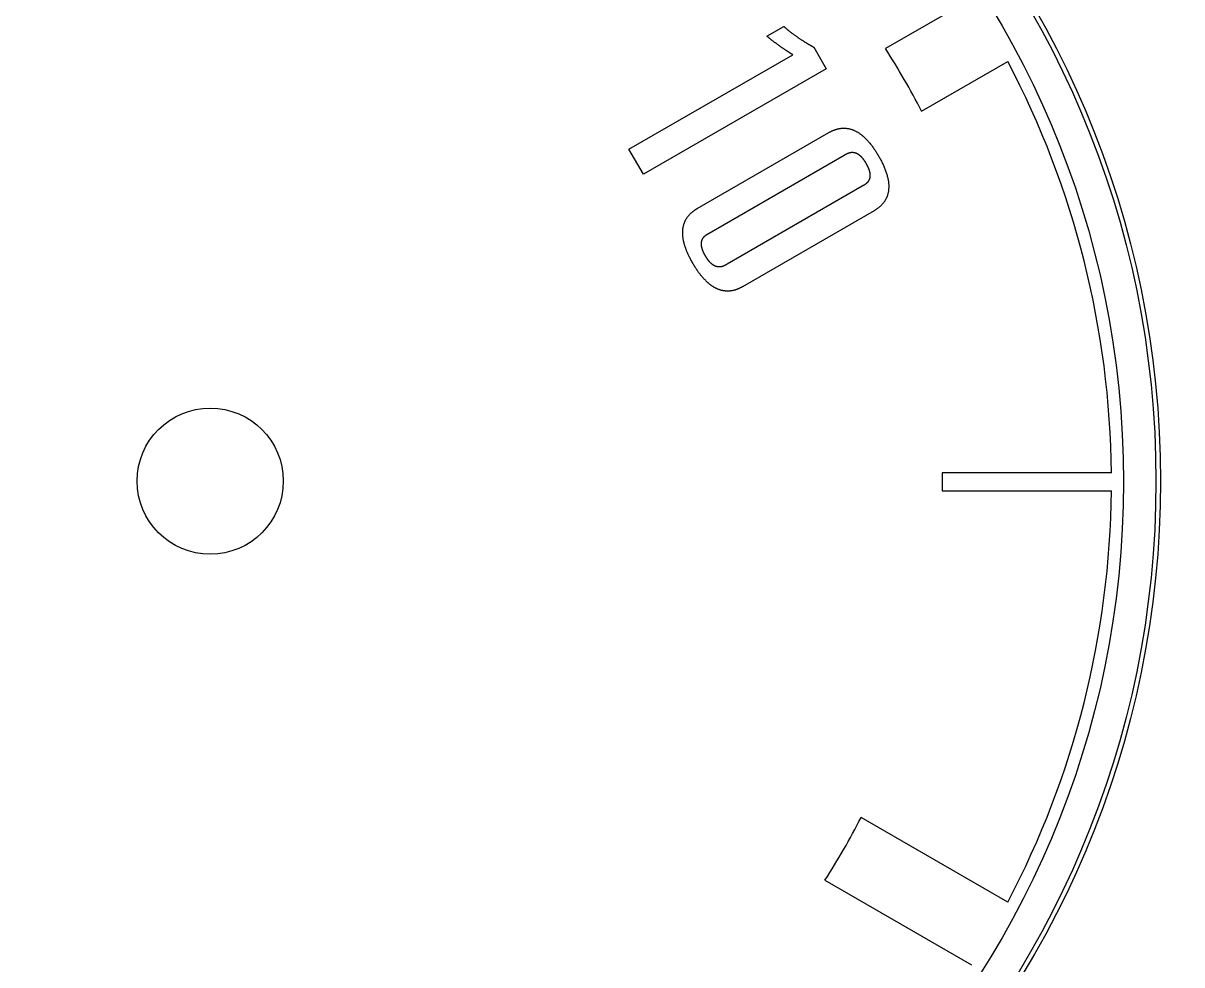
# Model space of a CAD drawing. Extents: x -19.1 to 19.1, y -19.1 to 19.1.
# Drawn here: x -7.89 to -1.15, y -2.81 to 2.66 of the extents above; entities that cross this region are included whole.
import ezdxf

# ---------------------------------------------------------------- set-up
doc = ezdxf.new("R2010")
doc.units = 0
doc.header["$LTSCALE"] = 32.67
doc.layers.add('G_OM_TRIE_D_ESQUISSE__ISO_', color=7, linetype='Continuous')
doc.layers.add('VISIBLE__ISO_', color=7, linetype='Continuous')

msp = doc.modelspace()

# ---------------------------------------------------------------- linework, layer by layer
at = {"layer": 'G_OM_TRIE_D_ESQUISSE__ISO_', "color": 7, "linetype": 'Continuous'}
msp.add_circle((0, 0), 18.9, dxfattribs=at)
at = {"layer": 'VISIBLE__ISO_', "color": 7, "linetype": 'Continuous'}
for p, q in [((-2.3717, 2.8057), (-2.8729, 2.5164)), ((-3.5624, 2.5879), (-3.4637, 2.6448)), ((-3.2901, 2.5242), (-3.2174, 2.3984)), ((-4.3646, 1.9304), (-3.412, 2.4804)), ((-2.6627, 2.1522), (-2.1615, 2.4416)), ((-3.2174, 2.3984), (-4.2804, 1.7847)), ((-3.9672, 1.5857), (-3.2019, 2.0277)), ((-4.2804, 1.7847), (-4.3646, 1.9304)), ((-3.8985, 1.4428), (-3.1123, 1.8968)), ((-3.0076, 1.7156), (-3.7939, 1.2617)), ((-2.939, 1.5727), (-3.7045, 1.1306)), ((-2.5425, 0.0483), (-2.5425, -0.0569)), ((-1.5587, 0.048), (-2.5425, 0.0483)), ((-2.5425, -0.0569), (-1.5587, -0.0568)), ((-2.1617, -2.4494), (-3.0148, -1.9568)), ((-3.225, -2.321), (-2.3719, -2.8135))]:
    msp.add_line(p, q, dxfattribs=at)
for points in [[(-3.4637, 2.6448), (-3.4625, 2.6437), (-3.4614, 2.6426), (-3.4602, 2.6416), (-3.459, 2.6405), (-3.4578, 2.6394), (-3.4565, 2.6382), (-3.4551, 2.637), (-3.4538, 2.6358), (-3.4523, 2.6345), (-3.4508, 2.6332), (-3.4492, 2.6319), (-3.4476, 2.6305), (-3.4459, 2.629), (-3.4441, 2.6275), (-3.4422, 2.626), (-3.4403, 2.6244), (-3.4383, 2.6228), (-3.4362, 2.6211), (-3.4341, 2.6194), (-3.4319, 2.6176), (-3.4296, 2.6158), (-3.4272, 2.6139), (-3.4248, 2.6121), (-3.4222, 2.6101), (-3.4197, 2.6081), (-3.417, 2.6061), (-3.4143, 2.6041), (-3.4115, 2.602), (-3.4087, 2.6), (-3.4059, 2.5979), (-3.403, 2.5958), (-3.4001, 2.5937), (-3.3972, 2.5916), (-3.3943, 2.5896), (-3.3914, 2.5875), (-3.3884, 2.5854), (-3.3855, 2.5834), (-3.3826, 2.5814), (-3.3796, 2.5793), (-3.3767, 2.5773), (-3.3737, 2.5753), (-3.3708, 2.5734), (-3.3679, 2.5714), (-3.365, 2.5695), (-3.3621, 2.5676), (-3.3593, 2.5658), (-3.3566, 2.564), (-3.3539, 2.5622), (-3.3512, 2.5605), (-3.3487, 2.5588), (-3.3462, 2.5573), (-3.3437, 2.5557), (-3.3414, 2.5542), (-3.3391, 2.5528), (-3.3368, 2.5514), (-3.3347, 2.5501), (-3.3326, 2.5488), (-3.3306, 2.5475), (-3.3286, 2.5463), (-3.3268, 2.5452), (-3.3249, 2.5441), (-3.3232, 2.5431), (-3.3215, 2.5421), (-3.3199, 2.5411), (-3.3184, 2.5402), (-3.3169, 2.5393), (-3.3155, 2.5385), (-3.3142, 2.5377), (-3.3128, 2.5369), (-3.3116, 2.5362), (-3.3103, 2.5354), (-3.309, 2.5347), (-3.3078, 2.534), (-3.3066, 2.5333), (-3.3053, 2.5326), (-3.3041, 2.5319), (-3.3029, 2.5312), (-3.3017, 2.5306), (-3.3005, 2.5299), (-3.2994, 2.5292), (-3.2982, 2.5286), (-3.297, 2.5279), (-3.2959, 2.5273), (-3.2947, 2.5267), (-3.2935, 2.5261), (-3.2924, 2.5254), (-3.2912, 2.5248), (-3.2901, 2.5242)], [(-3.412, 2.4804), (-3.413, 2.481), (-3.414, 2.4816), (-3.415, 2.4822), (-3.416, 2.4827), (-3.417, 2.4833), (-3.4179, 2.4839), (-3.4189, 2.4845), (-3.4199, 2.4851), (-3.421, 2.4857), (-3.422, 2.4863), (-3.423, 2.487), (-3.424, 2.4876), (-3.4251, 2.4883), (-3.4261, 2.4889), (-3.4272, 2.4896), (-3.4282, 2.4902), (-3.4293, 2.4909), (-3.4304, 2.4916), (-3.4315, 2.4923), (-3.4326, 2.493), (-3.4338, 2.4938), (-3.435, 2.4946), (-3.4363, 2.4954), (-3.4376, 2.4962), (-3.439, 2.4971), (-3.4405, 2.4981), (-3.442, 2.4991), (-3.4435, 2.5001), (-3.4452, 2.5012), (-3.4469, 2.5023), (-3.4486, 2.5034), (-3.4504, 2.5047), (-3.4523, 2.5059), (-3.4543, 2.5072), (-3.4563, 2.5086), (-3.4583, 2.51), (-3.4604, 2.5114), (-3.4626, 2.5129), (-3.4649, 2.5144), (-3.4672, 2.516), (-3.4695, 2.5177), (-3.472, 2.5193), (-3.4744, 2.521), (-3.4769, 2.5228), (-3.4794, 2.5246), (-3.482, 2.5264), (-3.4845, 2.5282), (-3.4871, 2.53), (-3.4897, 2.5318), (-3.4922, 2.5337), (-3.4948, 2.5355), (-3.4974, 2.5374), (-3.4999, 2.5393), (-3.5025, 2.5411), (-3.505, 2.543), (-3.5075, 2.5448), (-3.5101, 2.5467), (-3.5126, 2.5486), (-3.515, 2.5504), (-3.5175, 2.5522), (-3.5199, 2.554), (-3.5222, 2.5558), (-3.5245, 2.5576), (-3.5268, 2.5593), (-3.529, 2.561), (-3.5311, 2.5626), (-3.5331, 2.5642), (-3.5351, 2.5657), (-3.537, 2.5672), (-3.5389, 2.5687), (-3.5407, 2.5701), (-3.5424, 2.5715), (-3.544, 2.5728), (-3.5456, 2.5741), (-3.5472, 2.5753), (-3.5487, 2.5765), (-3.5501, 2.5776), (-3.5514, 2.5787), (-3.5527, 2.5798), (-3.5539, 2.5808), (-3.5551, 2.5818), (-3.5563, 2.5827), (-3.5573, 2.5836), (-3.5584, 2.5845), (-3.5594, 2.5854), (-3.5604, 2.5862), (-3.5614, 2.5871), (-3.5624, 2.5879)], [(-3.2019, 2.0277), (-3.1989, 2.0293), (-3.196, 2.0309), (-3.193, 2.0325), (-3.19, 2.034), (-3.1871, 2.0355), (-3.1841, 2.0369), (-3.1811, 2.0383), (-3.1781, 2.0396), (-3.1751, 2.0409), (-3.1721, 2.0421), (-3.1692, 2.0432), (-3.1662, 2.0443), (-3.1632, 2.0453), (-3.1602, 2.0462), (-3.1572, 2.0471), (-3.1542, 2.0479), (-3.1513, 2.0487), (-3.1483, 2.0494), (-3.1454, 2.05), (-3.1425, 2.0506), (-3.1396, 2.0511), (-3.1367, 2.0516), (-3.1338, 2.052), (-3.131, 2.0523), (-3.1281, 2.0526), (-3.1253, 2.0528), (-3.1225, 2.053), (-3.1197, 2.0531), (-3.1169, 2.0532), (-3.1141, 2.0532), (-3.1114, 2.0531), (-3.1086, 2.053), (-3.1059, 2.0529), (-3.1032, 2.0527), (-3.1005, 2.0524), (-3.0978, 2.0521), (-3.0951, 2.0517), (-3.0925, 2.0513), (-3.0898, 2.0509), (-3.0872, 2.0504), (-3.0846, 2.0498), (-3.082, 2.0492), (-3.0794, 2.0486), (-3.0768, 2.0479), (-3.0743, 2.0472), (-3.0717, 2.0464), (-3.0692, 2.0456), (-3.0667, 2.0447), (-3.0642, 2.0438), (-3.0617, 2.0429), (-3.0592, 2.0418), (-3.0567, 2.0408), (-3.0541, 2.0396), (-3.0515, 2.0384), (-3.0488, 2.0371), (-3.0461, 2.0357), (-3.0432, 2.0343), (-3.0403, 2.0327), (-3.0373, 2.031), (-3.0343, 2.0292), (-3.0311, 2.0273), (-3.0279, 2.0252), (-3.0247, 2.0231), (-3.0213, 2.0208), (-3.0179, 2.0184), (-3.0145, 2.0158), (-3.011, 2.0131), (-3.0074, 2.0102), (-3.0039, 2.0072), (-3.0002, 2.004), (-2.9966, 2.0007), (-2.9929, 1.9973), (-2.9892, 1.9937), (-2.9854, 1.9899), (-2.9817, 1.9861), (-2.978, 1.9821), (-2.9743, 1.978), (-2.9706, 1.9738), (-2.9669, 1.9695), (-2.9633, 1.9652), (-2.9598, 1.9608), (-2.9563, 1.9564), (-2.9529, 1.952), (-2.9495, 1.9475), (-2.9462, 1.9429), (-2.9429, 1.9384), (-2.9397, 1.9338), (-2.9365, 1.9291), (-2.9334, 1.9245), (-2.9304, 1.9198), (-2.9273, 1.9151), (-2.9243, 1.9103), (-2.9214, 1.9056), (-2.9185, 1.9008), (-2.9157, 1.896), (-2.9128, 1.8911), (-2.9101, 1.8863), (-2.9073, 1.8814), (-2.9046, 1.8765), (-2.9019, 1.8716), (-2.8993, 1.8667), (-2.8968, 1.8617), (-2.8942, 1.8567), (-2.8917, 1.8517), (-2.8893, 1.8466), (-2.8869, 1.8415), (-2.8846, 1.8364), (-2.8823, 1.8313), (-2.8801, 1.8261), (-2.8779, 1.8209), (-2.8759, 1.8157), (-2.8738, 1.8104), (-2.8719, 1.8052), (-2.87, 1.7999), (-2.8682, 1.7946), (-2.8666, 1.7894), (-2.865, 1.7841), (-2.8635, 1.779), (-2.8621, 1.7739), (-2.8608, 1.7688), (-2.8597, 1.7639), (-2.8586, 1.7591), (-2.8577, 1.7544), (-2.8569, 1.7498), (-2.8562, 1.7453), (-2.8556, 1.7409), (-2.8551, 1.7366), (-2.8547, 1.7325), (-2.8544, 1.7284), (-2.8541, 1.7245), (-2.854, 1.7207), (-2.8539, 1.717), (-2.8539, 1.7135), (-2.8539, 1.7101), (-2.854, 1.7068), (-2.8541, 1.7036), (-2.8543, 1.7005), (-2.8545, 1.6975), (-2.8548, 1.6947), (-2.8551, 1.6919), (-2.8554, 1.6892), (-2.8558, 1.6865), (-2.8562, 1.6838), (-2.8567, 1.6812), (-2.8572, 1.6786), (-2.8577, 1.676), (-2.8583, 1.6734), (-2.859, 1.6709), (-2.8597, 1.6683), (-2.8604, 1.6657), (-2.8612, 1.6632), (-2.862, 1.6606), (-2.8629, 1.6581), (-2.8638, 1.6556), (-2.8648, 1.6531), (-2.8658, 1.6506), (-2.8669, 1.6481), (-2.8681, 1.6456), (-2.8692, 1.6432), (-2.8705, 1.6407), (-2.8718, 1.6383), (-2.8731, 1.6359), (-2.8745, 1.6335), (-2.8759, 1.6311), (-2.8774, 1.6288), (-2.879, 1.6264), (-2.8806, 1.6241), (-2.8823, 1.6217), (-2.884, 1.6194), (-2.8858, 1.6172), (-2.8876, 1.6149), (-2.8895, 1.6126), (-2.8915, 1.6104), (-2.8935, 1.6082), (-2.8956, 1.606), (-2.8977, 1.6038), (-2.8999, 1.6017), (-2.9021, 1.5995), (-2.9044, 1.5974), (-2.9068, 1.5953), (-2.9092, 1.5932), (-2.9117, 1.5912), (-2.9142, 1.5892), (-2.9168, 1.5873), (-2.9195, 1.5853), (-2.9222, 1.5835), (-2.9249, 1.5816), (-2.9277, 1.5798), (-2.9305, 1.578), (-2.9333, 1.5762), (-2.9362, 1.5744), (-2.939, 1.5727)], [(-3.1123, 1.8968), (-3.1116, 1.8972), (-3.111, 1.8976), (-3.1103, 1.898), (-3.1096, 1.8984), (-3.109, 1.8987), (-3.1083, 1.8991), (-3.1076, 1.8995), (-3.1069, 1.8999), (-3.1062, 1.9003), (-3.1055, 1.9006), (-3.1048, 1.901), (-3.1041, 1.9014), (-3.1034, 1.9018), (-3.1027, 1.9022), (-3.102, 1.9025), (-3.1013, 1.9029), (-3.1005, 1.9033), (-3.0998, 1.9037), (-3.099, 1.904), (-3.0983, 1.9044), (-3.0975, 1.9048), (-3.0967, 1.9051), (-3.096, 1.9055), (-3.0952, 1.9058), (-3.0944, 1.9062), (-3.0936, 1.9065), (-3.0928, 1.9069), (-3.092, 1.9072), (-3.0912, 1.9075), (-3.0903, 1.9078), (-3.0895, 1.9082), (-3.0887, 1.9085), (-3.0878, 1.9088), (-3.087, 1.9091), (-3.0861, 1.9093), (-3.0853, 1.9096), (-3.0844, 1.9099), (-3.0835, 1.9102), (-3.0827, 1.9104), (-3.0818, 1.9106), (-3.0809, 1.9109), (-3.08, 1.9111), (-3.0791, 1.9113), (-3.0782, 1.9115), (-3.0772, 1.9117), (-3.0763, 1.9118), (-3.0754, 1.912), (-3.0745, 1.9121), (-3.0735, 1.9123), (-3.0726, 1.9124), (-3.0716, 1.9125), (-3.0707, 1.9126), (-3.0697, 1.9127), (-3.0687, 1.9127), (-3.0678, 1.9128), (-3.0668, 1.9128), (-3.0658, 1.9128), (-3.0648, 1.9128), (-3.0638, 1.9128), (-3.0628, 1.9127), (-3.0618, 1.9126), (-3.0608, 1.9126), (-3.0598, 1.9125), (-3.0588, 1.9124), (-3.0577, 1.9122), (-3.0567, 1.9121), (-3.0557, 1.9119), (-3.0546, 1.9117), (-3.0536, 1.9115), (-3.0525, 1.9112), (-3.0515, 1.9109), (-3.0504, 1.9107), (-3.0494, 1.9103), (-3.0483, 1.91), (-3.0472, 1.9097), (-3.0462, 1.9093), (-3.0451, 1.9089), (-3.0441, 1.9085), (-3.0431, 1.9081), (-3.0421, 1.9076), (-3.0411, 1.9072), (-3.0402, 1.9067), (-3.0392, 1.9063), (-3.0383, 1.9058), (-3.0374, 1.9053), (-3.0366, 1.9049), (-3.0357, 1.9044), (-3.0349, 1.9039), (-3.0341, 1.9034), (-3.0333, 1.9029), (-3.0325, 1.9024), (-3.0318, 1.9019), (-3.0311, 1.9015), (-3.0304, 1.901), (-3.0297, 1.9005), (-3.029, 1.9), (-3.0284, 1.8996), (-3.0278, 1.8991), (-3.0272, 1.8987), (-3.0266, 1.8982), (-3.026, 1.8978), (-3.0254, 1.8973), (-3.0249, 1.8968), (-3.0243, 1.8964), (-3.0237, 1.8959), (-3.0231, 1.8954), (-3.0226, 1.8949), (-3.022, 1.8944), (-3.0214, 1.8939), (-3.0208, 1.8934), (-3.0203, 1.8929), (-3.0197, 1.8924), (-3.0191, 1.8918), (-3.0185, 1.8913), (-3.018, 1.8907), (-3.0174, 1.8902), (-3.0168, 1.8896), (-3.0162, 1.889), (-3.0156, 1.8884), (-3.0151, 1.8878), (-3.0145, 1.8872), (-3.0139, 1.8866), (-3.0133, 1.886), (-3.0127, 1.8854), (-3.0121, 1.8847), (-3.0116, 1.8841), (-3.011, 1.8834), (-3.0104, 1.8828), (-3.0098, 1.8821), (-3.0092, 1.8814), (-3.0086, 1.8807), (-3.008, 1.88), (-3.0074, 1.8793), (-3.0068, 1.8786), (-3.0062, 1.8779), (-3.0057, 1.8771), (-3.0051, 1.8764), (-3.0045, 1.8756), (-3.0039, 1.8748), (-3.0033, 1.8741), (-3.0027, 1.8733), (-3.0021, 1.8725), (-3.0015, 1.8717), (-3.0009, 1.8709), (-3.0003, 1.8701), (-2.9997, 1.8692), (-2.9991, 1.8684), (-2.9985, 1.8675), (-2.9979, 1.8667), (-2.9973, 1.8658), (-2.9967, 1.8649), (-2.9961, 1.864), (-2.9955, 1.8631), (-2.9949, 1.8622), (-2.9943, 1.8613), (-2.9937, 1.8603), (-2.9931, 1.8594), (-2.9925, 1.8585), (-2.9919, 1.8575), (-2.9913, 1.8565), (-2.9907, 1.8556), (-2.9901, 1.8546), (-2.9895, 1.8536), (-2.9889, 1.8526), (-2.9883, 1.8516), (-2.9877, 1.8506), (-2.9871, 1.8496), (-2.9866, 1.8486)], [(-2.9866, 1.8486), (-2.986, 1.8476), (-2.9854, 1.8466), (-2.9848, 1.8456), (-2.9843, 1.8446), (-2.9837, 1.8435), (-2.9832, 1.8425), (-2.9826, 1.8415), (-2.9821, 1.8405), (-2.9815, 1.8395), (-2.981, 1.8385), (-2.9805, 1.8375), (-2.98, 1.8365), (-2.9795, 1.8355), (-2.979, 1.8345), (-2.9785, 1.8336), (-2.978, 1.8326), (-2.9775, 1.8316), (-2.9771, 1.8307), (-2.9766, 1.8297), (-2.9762, 1.8287), (-2.9757, 1.8278), (-2.9753, 1.8269), (-2.9749, 1.8259), (-2.9745, 1.825), (-2.9741, 1.8241), (-2.9737, 1.8231), (-2.9733, 1.8222), (-2.9729, 1.8213), (-2.9725, 1.8204), (-2.9721, 1.8195), (-2.9718, 1.8186), (-2.9714, 1.8177), (-2.9711, 1.8168), (-2.9708, 1.816), (-2.9704, 1.8151), (-2.9701, 1.8142), (-2.9698, 1.8134), (-2.9695, 1.8125), (-2.9692, 1.8116), (-2.9689, 1.8108), (-2.9686, 1.81), (-2.9684, 1.8091), (-2.9681, 1.8083), (-2.9678, 1.8075), (-2.9676, 1.8066), (-2.9673, 1.8058), (-2.9671, 1.805), (-2.9669, 1.8042), (-2.9666, 1.8034), (-2.9664, 1.8026), (-2.9662, 1.8018), (-2.966, 1.801), (-2.9658, 1.8002), (-2.9656, 1.7994), (-2.9654, 1.7987), (-2.9653, 1.7979), (-2.9651, 1.7971), (-2.9649, 1.7964), (-2.9648, 1.7956), (-2.9646, 1.7949), (-2.9645, 1.7941), (-2.9644, 1.7934), (-2.9642, 1.7926), (-2.9641, 1.7919), (-2.964, 1.7912), (-2.9639, 1.7905), (-2.9638, 1.7897), (-2.9637, 1.789), (-2.9636, 1.7883), (-2.9635, 1.7875), (-2.9634, 1.7867), (-2.9633, 1.7859), (-2.9632, 1.7851), (-2.9632, 1.7843), (-2.9631, 1.7835), (-2.9631, 1.7826), (-2.963, 1.7817), (-2.963, 1.7808), (-2.9629, 1.7799), (-2.9629, 1.779), (-2.9629, 1.778), (-2.9629, 1.777), (-2.9629, 1.776), (-2.963, 1.775), (-2.963, 1.774), (-2.9631, 1.773), (-2.9632, 1.7719), (-2.9633, 1.7708), (-2.9634, 1.7698), (-2.9635, 1.7687), (-2.9637, 1.7676), (-2.9639, 1.7665), (-2.9641, 1.7654), (-2.9643, 1.7643), (-2.9646, 1.7632), (-2.9648, 1.7621), (-2.9651, 1.761), (-2.9654, 1.76), (-2.9657, 1.759), (-2.966, 1.7579), (-2.9664, 1.7569), (-2.9668, 1.756), (-2.9671, 1.755), (-2.9675, 1.754), (-2.9679, 1.7531), (-2.9684, 1.7522), (-2.9688, 1.7512), (-2.9692, 1.7503), (-2.9697, 1.7495), (-2.9702, 1.7486), (-2.9707, 1.7477), (-2.9712, 1.7469), (-2.9717, 1.746), (-2.9722, 1.7452), (-2.9727, 1.7444), (-2.9733, 1.7436), (-2.9738, 1.7428), (-2.9744, 1.7421), (-2.975, 1.7413), (-2.9755, 1.7406), (-2.9761, 1.7398), (-2.9767, 1.7391), (-2.9773, 1.7384), (-2.978, 1.7377), (-2.9786, 1.737), (-2.9792, 1.7363), (-2.9798, 1.7357), (-2.9805, 1.735), (-2.9811, 1.7344), (-2.9818, 1.7337), (-2.9824, 1.7331), (-2.9831, 1.7325), (-2.9838, 1.7319), (-2.9844, 1.7313), (-2.9851, 1.7307), (-2.9858, 1.7301), (-2.9865, 1.7296), (-2.9872, 1.729), (-2.9879, 1.7285), (-2.9885, 1.7279), (-2.9892, 1.7274), (-2.9899, 1.7269), (-2.9906, 1.7263), (-2.9913, 1.7258), (-2.992, 1.7253), (-2.9927, 1.7248), (-2.9934, 1.7244), (-2.9941, 1.7239), (-2.9948, 1.7234), (-2.9955, 1.723), (-2.9962, 1.7225), (-2.9969, 1.7221), (-2.9975, 1.7216), (-2.9982, 1.7212), (-2.9989, 1.7208), (-2.9996, 1.7203), (-3.0003, 1.7199), (-3.0009, 1.7195), (-3.0016, 1.7191), (-3.0023, 1.7187), (-3.0029, 1.7183), (-3.0036, 1.7179), (-3.0043, 1.7175), (-3.0049, 1.7172), (-3.0056, 1.7168), (-3.0063, 1.7164), (-3.0069, 1.716), (-3.0076, 1.7156)], [(-3.9934, 1.2672), (-3.9961, 1.2721), (-3.9988, 1.277), (-4.0015, 1.2819), (-4.0041, 1.2867), (-4.0067, 1.2915), (-4.0092, 1.2962), (-4.0116, 1.3009), (-4.0139, 1.3056), (-4.0162, 1.3101), (-4.0183, 1.3146), (-4.0204, 1.319), (-4.0223, 1.3234), (-4.0242, 1.3276), (-4.0259, 1.3318), (-4.0276, 1.3359), (-4.0292, 1.3398), (-4.0307, 1.3437), (-4.0321, 1.3475), (-4.0335, 1.3512), (-4.0348, 1.3549), (-4.036, 1.3584), (-4.0372, 1.3618), (-4.0383, 1.3651), (-4.0393, 1.3683), (-4.0402, 1.3714), (-4.0411, 1.3744), (-4.042, 1.3773), (-4.0428, 1.3801), (-4.0436, 1.3829), (-4.0443, 1.3857), (-4.045, 1.3884), (-4.0456, 1.3911), (-4.0462, 1.3939), (-4.0468, 1.3966), (-4.0474, 1.3993), (-4.0479, 1.402), (-4.0485, 1.4047), (-4.0489, 1.4075), (-4.0494, 1.4102), (-4.0498, 1.4129), (-4.0502, 1.4156), (-4.0506, 1.4183), (-4.0509, 1.421), (-4.0512, 1.4238), (-4.0515, 1.4265), (-4.0517, 1.4292), (-4.0519, 1.4319), (-4.0521, 1.4346), (-4.0522, 1.4373), (-4.0523, 1.44), (-4.0523, 1.4427), (-4.0523, 1.4454), (-4.0523, 1.448), (-4.0523, 1.4507), (-4.0522, 1.4534), (-4.052, 1.4561), (-4.0519, 1.4587), (-4.0517, 1.4614), (-4.0514, 1.464), (-4.0511, 1.4667), (-4.0508, 1.4693), (-4.0504, 1.4719), (-4.05, 1.4746), (-4.0495, 1.4772), (-4.049, 1.4798), (-4.0484, 1.4824), (-4.0478, 1.485), (-4.0472, 1.4875), (-4.0465, 1.4901), (-4.0458, 1.4927), (-4.045, 1.4952), (-4.0442, 1.4978), (-4.0433, 1.5003), (-4.0424, 1.5028), (-4.0414, 1.5053), (-4.0404, 1.5078), (-4.0393, 1.5103), (-4.0381, 1.5128), (-4.037, 1.5152), (-4.0357, 1.5176), (-4.0344, 1.5201), (-4.0331, 1.5225), (-4.0317, 1.5249), (-4.0303, 1.5273), (-4.0288, 1.5296), (-4.0272, 1.532), (-4.0256, 1.5343), (-4.0239, 1.5366), (-4.0222, 1.539), (-4.0204, 1.5412), (-4.0186, 1.5435), (-4.0168, 1.5457), (-4.0149, 1.5479), (-4.013, 1.55), (-4.011, 1.5521), (-4.0091, 1.5541), (-4.0072, 1.556), (-4.0052, 1.5579), (-4.0033, 1.5597), (-4.0013, 1.5614), (-3.9994, 1.5631), (-3.9975, 1.5647), (-3.9956, 1.5663), (-3.9937, 1.5678), (-3.9918, 1.5693), (-3.99, 1.5707), (-3.9882, 1.572), (-3.9864, 1.5733), (-3.9846, 1.5746), (-3.9829, 1.5758), (-3.9812, 1.577), (-3.9795, 1.5781), (-3.9779, 1.5791), (-3.9763, 1.5802), (-3.9748, 1.5811), (-3.9732, 1.5821), (-3.9717, 1.583), (-3.9702, 1.5839), (-3.9687, 1.5848), (-3.9672, 1.5857)], [(-3.9198, 1.3098), (-3.9204, 1.3108), (-3.921, 1.3118), (-3.9215, 1.3128), (-3.9221, 1.3138), (-3.9227, 1.3149), (-3.9232, 1.3159), (-3.9238, 1.3169), (-3.9243, 1.3179), (-3.9249, 1.3189), (-3.9254, 1.3199), (-3.9259, 1.3209), (-3.9264, 1.3219), (-3.9269, 1.3229), (-3.9274, 1.3238), (-3.9279, 1.3248), (-3.9284, 1.3258), (-3.9288, 1.3268), (-3.9293, 1.3277), (-3.9298, 1.3287), (-3.9302, 1.3296), (-3.9306, 1.3306), (-3.9311, 1.3315), (-3.9315, 1.3325), (-3.9319, 1.3334), (-3.9323, 1.3343), (-3.9327, 1.3353), (-3.9331, 1.3362), (-3.9335, 1.3371), (-3.9338, 1.338), (-3.9342, 1.3389), (-3.9346, 1.3398), (-3.9349, 1.3407), (-3.9352, 1.3416), (-3.9356, 1.3424), (-3.9359, 1.3433), (-3.9362, 1.3442), (-3.9365, 1.345), (-3.9368, 1.3459), (-3.9371, 1.3467), (-3.9374, 1.3476), (-3.9377, 1.3484), (-3.938, 1.3493), (-3.9382, 1.3501), (-3.9385, 1.3509), (-3.9387, 1.3518), (-3.939, 1.3526), (-3.9392, 1.3534), (-3.9395, 1.3542), (-3.9397, 1.355), (-3.9399, 1.3558), (-3.9401, 1.3566), (-3.9403, 1.3574), (-3.9405, 1.3582), (-3.9407, 1.359), (-3.9409, 1.3597), (-3.9411, 1.3605), (-3.9412, 1.3613), (-3.9414, 1.362), (-3.9415, 1.3628), (-3.9417, 1.3635), (-3.9418, 1.3643), (-3.942, 1.365), (-3.9421, 1.3658), (-3.9422, 1.3665), (-3.9423, 1.3672), (-3.9424, 1.3679), (-3.9425, 1.3687), (-3.9426, 1.3694), (-3.9427, 1.3701), (-3.9428, 1.3709), (-3.9429, 1.3717), (-3.943, 1.3724), (-3.9431, 1.3733), (-3.9431, 1.3741), (-3.9432, 1.3749), (-3.9433, 1.3758), (-3.9433, 1.3767), (-3.9433, 1.3776), (-3.9434, 1.3785), (-3.9434, 1.3794), (-3.9434, 1.3804), (-3.9434, 1.3814), (-3.9434, 1.3824), (-3.9434, 1.3834), (-3.9433, 1.3844), (-3.9432, 1.3854), (-3.9431, 1.3865), (-3.943, 1.3876), (-3.9429, 1.3886), (-3.9428, 1.3897), (-3.9426, 1.3908), (-3.9424, 1.3919), (-3.9422, 1.393), (-3.942, 1.3941), (-3.9417, 1.3952), (-3.9415, 1.3963), (-3.9412, 1.3974), (-3.9409, 1.3984), (-3.9406, 1.3994), (-3.9402, 1.4004), (-3.9399, 1.4014), (-3.9395, 1.4024), (-3.9392, 1.4034), (-3.9388, 1.4044), (-3.9384, 1.4053), (-3.9379, 1.4062), (-3.9375, 1.4071), (-3.937, 1.408), (-3.9366, 1.4089), (-3.9361, 1.4098), (-3.9356, 1.4107), (-3.9351, 1.4115), (-3.9346, 1.4124), (-3.9341, 1.4132), (-3.9335, 1.414), (-3.933, 1.4148), (-3.9324, 1.4156), (-3.9319, 1.4163), (-3.9313, 1.4171), (-3.9307, 1.4178), (-3.9301, 1.4186), (-3.9295, 1.4193), (-3.9289, 1.42), (-3.9283, 1.4207), (-3.9277, 1.4214), (-3.927, 1.4221), (-3.9264, 1.4227), (-3.9258, 1.4234), (-3.9251, 1.424), (-3.9245, 1.4247), (-3.9238, 1.4253), (-3.9231, 1.4259), (-3.9225, 1.4265), (-3.9218, 1.4271), (-3.9211, 1.4277), (-3.9204, 1.4283), (-3.9197, 1.4288), (-3.9191, 1.4294), (-3.9184, 1.4299), (-3.9177, 1.4305), (-3.917, 1.431), (-3.9163, 1.4315), (-3.9156, 1.4321), (-3.9149, 1.4326), (-3.9142, 1.4331), (-3.9135, 1.4335), (-3.9128, 1.434), (-3.9121, 1.4345), (-3.9114, 1.435), (-3.9107, 1.4354), (-3.91, 1.4359), (-3.9093, 1.4363), (-3.9086, 1.4368), (-3.9079, 1.4372), (-3.9072, 1.4376), (-3.9065, 1.438), (-3.9059, 1.4385), (-3.9052, 1.4389), (-3.9045, 1.4393), (-3.9038, 1.4397), (-3.9032, 1.4401), (-3.9025, 1.4405), (-3.9018, 1.4409), (-3.9011, 1.4412), (-3.9005, 1.4416), (-3.8998, 1.442), (-3.8991, 1.4424), (-3.8985, 1.4428)], [(-3.7939, 1.2617), (-3.7946, 1.2613), (-3.7952, 1.261), (-3.7959, 1.2606), (-3.7966, 1.2602), (-3.7972, 1.2598), (-3.7979, 1.2594), (-3.7986, 1.259), (-3.7993, 1.2587), (-3.8, 1.2583), (-3.8006, 1.2579), (-3.8013, 1.2575), (-3.802, 1.2571), (-3.8027, 1.2567), (-3.8035, 1.2564), (-3.8042, 1.256), (-3.8049, 1.2556), (-3.8056, 1.2552), (-3.8064, 1.2548), (-3.8071, 1.2545), (-3.8079, 1.2541), (-3.8086, 1.2537), (-3.8094, 1.2534), (-3.8102, 1.253), (-3.811, 1.2527), (-3.8117, 1.2523), (-3.8125, 1.252), (-3.8133, 1.2516), (-3.8141, 1.2513), (-3.815, 1.2509), (-3.8158, 1.2506), (-3.8166, 1.2503), (-3.8174, 1.25), (-3.8183, 1.2497), (-3.8191, 1.2494), (-3.82, 1.2491), (-3.8208, 1.2488), (-3.8217, 1.2486), (-3.8226, 1.2483), (-3.8235, 1.248), (-3.8243, 1.2478), (-3.8252, 1.2476), (-3.8261, 1.2474), (-3.827, 1.2472), (-3.8279, 1.247), (-3.8289, 1.2468), (-3.8298, 1.2466), (-3.8307, 1.2464), (-3.8316, 1.2463), (-3.8326, 1.2462), (-3.8335, 1.246), (-3.8345, 1.2459), (-3.8354, 1.2458), (-3.8364, 1.2458), (-3.8374, 1.2457), (-3.8383, 1.2457), (-3.8393, 1.2456), (-3.8403, 1.2456), (-3.8413, 1.2456), (-3.8423, 1.2457), (-3.8433, 1.2457), (-3.8443, 1.2458), (-3.8453, 1.2458), (-3.8463, 1.2459), (-3.8474, 1.2461), (-3.8484, 1.2462), (-3.8494, 1.2464), (-3.8504, 1.2465), (-3.8515, 1.2467), (-3.8525, 1.247), (-3.8536, 1.2472), (-3.8546, 1.2475), (-3.8557, 1.2478), (-3.8568, 1.2481), (-3.8578, 1.2484), (-3.8589, 1.2487), (-3.86, 1.2491), (-3.861, 1.2495), (-3.862, 1.2499), (-3.8631, 1.2503), (-3.8641, 1.2508), (-3.865, 1.2512), (-3.866, 1.2517), (-3.8669, 1.2521), (-3.8678, 1.2526), (-3.8687, 1.2531), (-3.8696, 1.2535), (-3.8705, 1.254), (-3.8713, 1.2545), (-3.8721, 1.255), (-3.8729, 1.2555), (-3.8736, 1.256), (-3.8744, 1.2565), (-3.8751, 1.2569), (-3.8758, 1.2574), (-3.8765, 1.2579), (-3.8771, 1.2584), (-3.8778, 1.2588), (-3.8784, 1.2593), (-3.879, 1.2597), (-3.8796, 1.2602), (-3.8802, 1.2606), (-3.8808, 1.2611), (-3.8813, 1.2615), (-3.8819, 1.262), (-3.8825, 1.2625), (-3.8831, 1.263), (-3.8836, 1.2635), (-3.8842, 1.264), (-3.8848, 1.2645), (-3.8854, 1.265), (-3.8859, 1.2655), (-3.8865, 1.266), (-3.8871, 1.2666), (-3.8877, 1.2671), (-3.8883, 1.2677), (-3.8888, 1.2682), (-3.8894, 1.2688), (-3.89, 1.2694), (-3.8906, 1.27), (-3.8912, 1.2705), (-3.8918, 1.2712), (-3.8923, 1.2718), (-3.8929, 1.2724), (-3.8935, 1.273), (-3.8941, 1.2737), (-3.8947, 1.2743), (-3.8953, 1.275), (-3.8959, 1.2756), (-3.8965, 1.2763), (-3.8971, 1.277), (-3.8977, 1.2777), (-3.8982, 1.2784), (-3.8988, 1.2791), (-3.8994, 1.2798), (-3.9, 1.2805), (-3.9006, 1.2813), (-3.9012, 1.282), (-3.9018, 1.2828), (-3.9024, 1.2835), (-3.903, 1.2843), (-3.9036, 1.2851), (-3.9042, 1.2859), (-3.9048, 1.2867), (-3.9054, 1.2875), (-3.906, 1.2883), (-3.9066, 1.2892), (-3.9072, 1.29), (-3.9078, 1.2909), (-3.9084, 1.2917), (-3.909, 1.2926), (-3.9096, 1.2935), (-3.9102, 1.2944), (-3.9108, 1.2953), (-3.9114, 1.2962), (-3.9121, 1.2971), (-3.9127, 1.298), (-3.9133, 1.299), (-3.9139, 1.2999), (-3.9145, 1.3009), (-3.9151, 1.3019), (-3.9157, 1.3028), (-3.9163, 1.3038), (-3.9169, 1.3048), (-3.9175, 1.3058), (-3.9181, 1.3068), (-3.9187, 1.3078), (-3.9192, 1.3088), (-3.9198, 1.3098)], [(-3.7045, 1.1306), (-3.706, 1.1298), (-3.7076, 1.129), (-3.7091, 1.1281), (-3.7107, 1.1273), (-3.7123, 1.1264), (-3.7139, 1.1255), (-3.7156, 1.1247), (-3.7173, 1.1238), (-3.7191, 1.1229), (-3.721, 1.122), (-3.7229, 1.1211), (-3.7249, 1.1202), (-3.7269, 1.1193), (-3.729, 1.1184), (-3.7311, 1.1176), (-3.7333, 1.1167), (-3.7356, 1.1158), (-3.7379, 1.1149), (-3.7402, 1.1141), (-3.7427, 1.1133), (-3.7451, 1.1125), (-3.7477, 1.1117), (-3.7503, 1.1109), (-3.7529, 1.1102), (-3.7556, 1.1095), (-3.7584, 1.1089), (-3.7612, 1.1083), (-3.764, 1.1078), (-3.7668, 1.1073), (-3.7697, 1.1068), (-3.7725, 1.1064), (-3.7754, 1.1061), (-3.7782, 1.1058), (-3.7811, 1.1056), (-3.7839, 1.1054), (-3.7867, 1.1053), (-3.7895, 1.1052), (-3.7923, 1.1052), (-3.795, 1.1053), (-3.7978, 1.1054), (-3.8005, 1.1055), (-3.8032, 1.1057), (-3.8059, 1.106), (-3.8086, 1.1063), (-3.8113, 1.1066), (-3.8139, 1.1071), (-3.8166, 1.1075), (-3.8192, 1.108), (-3.8218, 1.1086), (-3.8244, 1.1092), (-3.827, 1.1098), (-3.8296, 1.1105), (-3.8321, 1.1112), (-3.8347, 1.112), (-3.8372, 1.1128), (-3.8397, 1.1137), (-3.8422, 1.1146), (-3.8447, 1.1155), (-3.8471, 1.1165), (-3.8496, 1.1175), (-3.852, 1.1186), (-3.8545, 1.1197), (-3.8569, 1.1209), (-3.8592, 1.122), (-3.8616, 1.1233), (-3.864, 1.1245), (-3.8663, 1.1258), (-3.8687, 1.1271), (-3.871, 1.1285), (-3.8733, 1.1299), (-3.8756, 1.1313), (-3.8778, 1.1328), (-3.8801, 1.1343), (-3.8824, 1.1358), (-3.8846, 1.1373), (-3.8868, 1.1389), (-3.889, 1.1405), (-3.8912, 1.1422), (-3.8934, 1.1438), (-3.8955, 1.1455), (-3.8976, 1.1473), (-3.8998, 1.149), (-3.9019, 1.1508), (-3.904, 1.1526), (-3.9061, 1.1544), (-3.9081, 1.1563), (-3.9102, 1.1582), (-3.9122, 1.1601), (-3.9143, 1.162), (-3.9163, 1.1639), (-3.9183, 1.1659), (-3.9204, 1.168), (-3.9224, 1.1701), (-3.9245, 1.1723), (-3.9267, 1.1746), (-3.9289, 1.177), (-3.9311, 1.1795), (-3.9334, 1.1821), (-3.9358, 1.1848), (-3.9382, 1.1876), (-3.9407, 1.1905), (-3.9433, 1.1935), (-3.9458, 1.1967), (-3.9484, 1.1999), (-3.9511, 1.2033), (-3.9538, 1.2068), (-3.9565, 1.2104), (-3.9593, 1.2141), (-3.962, 1.218), (-3.9648, 1.222), (-3.9677, 1.2261), (-3.9705, 1.2303), (-3.9733, 1.2346), (-3.9762, 1.2391), (-3.979, 1.2436), (-3.9819, 1.2483), (-3.9848, 1.2529), (-3.9876, 1.2577), (-3.9905, 1.2625), (-3.9934, 1.2672)]]:
    msp.add_lwpolyline(points, dxfattribs=at)
for centre, radius in [((0, 0), 19.15), ((0, 0), 18.32), ((-6.8, 0), 5.5264), ((-6.8, 0), 5.5), ((-6.8178, -0.0037), 5.3293), ((-6.8, 0), 0.425)]:
    msp.add_circle(centre, radius, dxfattribs=at)
for radius, start, end in [(4.6811, 27.42383, 32.57205), (5.2593, 0.56361, 27.7072), (5.2593, 332.28913, 359.4223), (4.2752, 327.17905, 332.81645)]:
    msp.add_arc((-6.8178, -0.0037), radius, start, end, dxfattribs=at)

doc.saveas('drawing.dxf')
